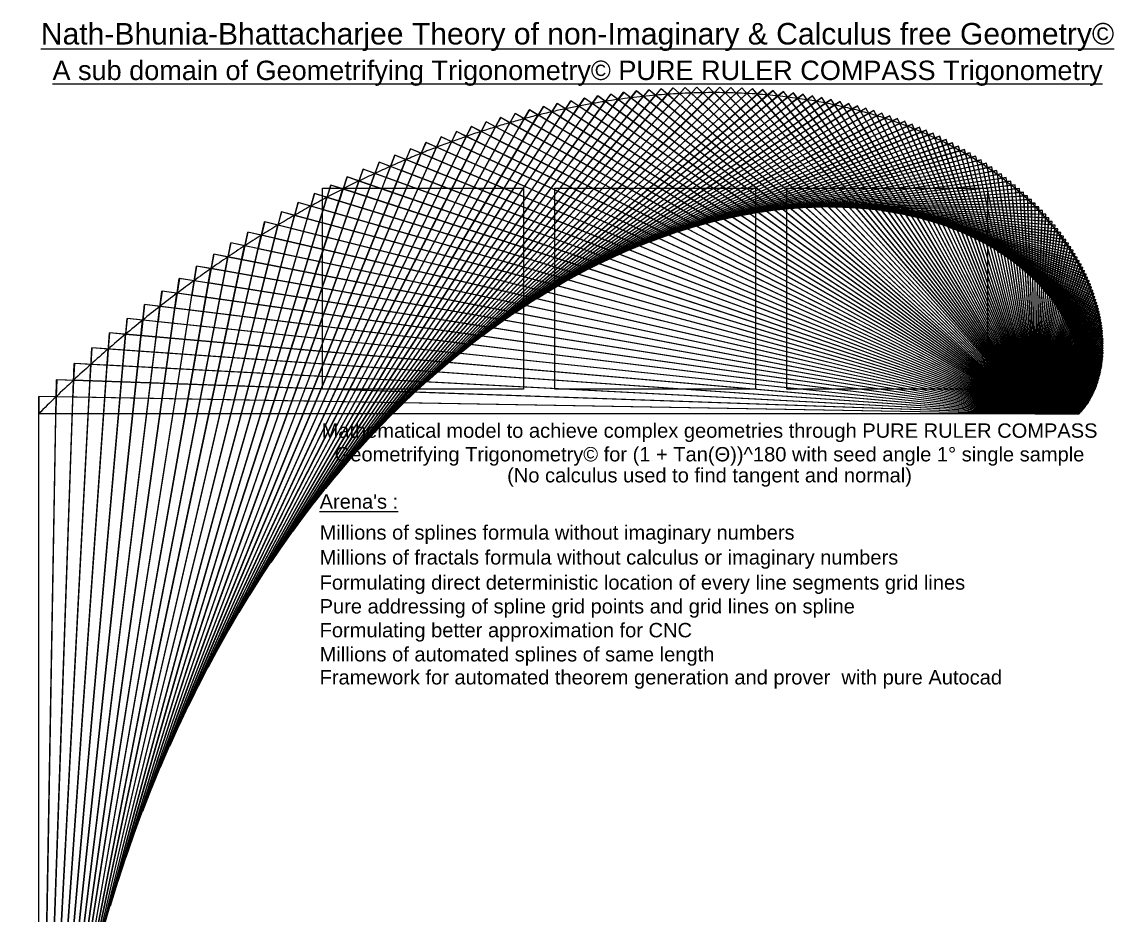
# Model space of a CAD drawing. Header units: inches. Extents: x 9976.5 to 10001.8, y 9977.6 to 10009.1.
# Drawn here: x 9976.46 to 10001.83, y 9988.36 to 10009.11 of the extents above; entities that cross this region are included whole.
import ezdxf
from ezdxf.enums import TextEntityAlignment as Align

# ---------------------------------------------------------------- set-up
doc = ezdxf.new("R2010")
doc.units = ezdxf.units.IN
doc.header["$MEASUREMENT"] = 0
for name, color, linetype in [('BASE', 7, 'Continuous'), ('HYPOTENUSE', 7, 'Continuous'), ('PERPENDICULAR', 7, 'Continuous')]:
    doc.layers.add(name, color=color, linetype=linetype)
doc.styles.get("Standard").update_dxf_attribs({"font": 'arial_1.ttf'})
picture_1 = doc.add_image_def('image1.jpg', size_in_pixel=(161, 161))
picture_2 = doc.add_image_def('image2.jpg', size_in_pixel=(159, 159))
picture_3 = doc.add_image_def('image3.png', size_in_pixel=(200, 200))

# ---------------------------------------------------------------- blocks, each defined once
blk = doc.blocks.new('GTN-5')
at = {"layer": 'BASE', "color": 5}
blk.add_line((0, 0), (0.9998, 0), dxfattribs=at)
at = {"layer": 'HYPOTENUSE', "color": 1}
blk.add_line((0, 0), (0.9998, 0.0175), dxfattribs=at)
at = {"layer": 'PERPENDICULAR', "color": 3}
blk.add_line((0.9998, 0), (0.9998, 0.0175), dxfattribs=at)

msp = doc.modelspace()

# ---------------------------------------------------------------- linework, layer by layer
msp.add_spline([(10001, 10000), (10001.017, 10000.018), (10001.035, 10000.036), (10001.052, 10000.055), (10001.07, 10000.075), (10001.087, 10000.095), (10001.104, 10000.116), (10001.121, 10000.138), (10001.139, 10000.16), (10001.156, 10000.183), (10001.172, 10000.207), (10001.189, 10000.231), (10001.206, 10000.256), (10001.222, 10000.282), (10001.239, 10000.309), (10001.255, 10000.336), (10001.271, 10000.364), (10001.287, 10000.393), (10001.302, 10000.423), (10001.317, 10000.454), (10001.332, 10000.485), (10001.347, 10000.517), (10001.361, 10000.55), (10001.375, 10000.584), (10001.389, 10000.618), (10001.402, 10000.654), (10001.415, 10000.69), (10001.427, 10000.727), (10001.439, 10000.765), (10001.451, 10000.804), (10001.462, 10000.844), (10001.472, 10000.885), (10001.482, 10000.926), (10001.492, 10000.969), (10001.501, 10001.012), (10001.509, 10001.057), (10001.516, 10001.102), (10001.523, 10001.148), (10001.53, 10001.195), (10001.535, 10001.243), (10001.54, 10001.292), (10001.544, 10001.342), (10001.547, 10001.393), (10001.549, 10001.444), (10001.55, 10001.497), (10001.551, 10001.551), (10001.55, 10001.606), (10001.549, 10001.661), (10001.547, 10001.718), (10001.543, 10001.775), (10001.538, 10001.833), (10001.533, 10001.893), (10001.526, 10001.953), (10001.518, 10002.014), (10001.509, 10002.076), (10001.498, 10002.139), (10001.486, 10002.203), (10001.473, 10002.268), (10001.458, 10002.334), (10001.442, 10002.4), (10001.425, 10002.468), (10001.406, 10002.536), (10001.385, 10002.606), (10001.363, 10002.676), (10001.34, 10002.747), (10001.314, 10002.818), (10001.287, 10002.891), (10001.258, 10002.964), (10001.228, 10003.038), (10001.195, 10003.113), (10001.161, 10003.189), (10001.124, 10003.265), (10001.086, 10003.342), (10001.045, 10003.42), (10001.003, 10003.498), (10000.958, 10003.577), (10000.912, 10003.656), (10000.863, 10003.736), (10000.811, 10003.817), (10000.758, 10003.898), (10000.702, 10003.979), (10000.643, 10004.061), (10000.582, 10004.143), (10000.519, 10004.226), (10000.453, 10004.309), (10000.384, 10004.392), (10000.313, 10004.476), (10000.239, 10004.56), (10000.162, 10004.643), (10000.083, 10004.727), (10000, 10004.811), (9999.915, 10004.895), (9999.826, 10004.979), (9999.735, 10005.063), (9999.64, 10005.147), (9999.542, 10005.23), (9999.442, 10005.313), (9999.337, 10005.396), (9999.23, 10005.479), (9999.119, 10005.56), (9999.005, 10005.642), (9998.888, 10005.723), (9998.767, 10005.803), (9998.642, 10005.882), (9998.514, 10005.961), (9998.382, 10006.038), (9998.247, 10006.115), (9998.107, 10006.191), (9997.964, 10006.265), (9997.818, 10006.338), (9997.667, 10006.41), (9997.512, 10006.481), (9997.354, 10006.55), (9997.191, 10006.617), (9997.025, 10006.683), (9996.854, 10006.746), (9996.679, 10006.808), (9996.501, 10006.868), (9996.317, 10006.926), (9996.13, 10006.981), (9995.939, 10007.034), (9995.743, 10007.085), (9995.543, 10007.133), (9995.338, 10007.179), (9995.129, 10007.221), (9994.916, 10007.261), (9994.698, 10007.297), (9994.476, 10007.33), (9994.25, 10007.36), (9994.019, 10007.386), (9993.783, 10007.409), (9993.543, 10007.428), (9993.298, 10007.443), (9993.049, 10007.454), (9992.795, 10007.461), (9992.537, 10007.463), (9992.274, 10007.461), (9992.007, 10007.454), (9991.735, 10007.442), (9991.459, 10007.425), (9991.178, 10007.403), (9990.892, 10007.375), (9990.602, 10007.342), (9990.308, 10007.304), (9990.009, 10007.259), (9989.706, 10007.208), (9989.398, 10007.151), (9989.086, 10007.088), (9988.769, 10007.018), (9988.449, 10006.941), (9988.124, 10006.857), (9987.795, 10006.765), (9987.462, 10006.667), (9987.124, 10006.56), (9986.783, 10006.446), (9986.438, 10006.324), (9986.089, 10006.194), (9985.736, 10006.055), (9985.38, 10005.907), (9985.019, 10005.75), (9984.656, 10005.585), (9984.289, 10005.41), (9983.919, 10005.225), (9983.545, 10005.031), (9983.168, 10004.826), (9982.789, 10004.612), (9982.407, 10004.387), (9982.022, 10004.151), (9981.634, 10003.904), (9981.244, 10003.646), (9980.852, 10003.376), (9980.458, 10003.095), (9980.062, 10002.802), (9979.664, 10002.497), (9979.265, 10002.179), (9978.864, 10001.849), (9978.462, 10001.506), (9978.06, 10001.15), (9977.656, 10000.78), (9977.252, 10000.397), (9976.848, 10000)], degree=3)

# ---------------------------------------------------------------- block references
for p, xscale, yscale, zscale, rotation in [((9982.75, 9997.268), 12.35150584014256, 12.35150584014256, 12.35150584014256, 54.0000000002468), ((9983.004, 9997.611), 12.13775926984038, 12.13775926984038, 12.13775926984038, 53.00000000029624), ((9983.26, 9997.945), 11.9277116490362, 11.9277116490362, 11.9277116490362, 52.00000000043057), ((9983.517, 9998.268), 11.72129896628178, 11.72129896628178, 11.72129896628178, 51.00000000034238), ((9983.775, 9998.58), 11.5184583178657, 11.5184583178657, 11.5184583178657, 50.00000000024854), ((9984.034, 9998.884), 11.31912788864626, 11.31912788864626, 11.31912788864626, 49.00000000031804), ((9984.293, 9999.177), 11.12324693321277, 11.12324693321277, 11.12324693321277, 48.00000000046277), ((9984.553, 9999.461), 10.93075575736856, 10.93075575736856, 10.93075575736856, 47.00000000037542), ((9984.814, 9999.735), 10.74159569995155, 10.74159569995155, 10.74159569995155, 46.0000000005033), ((9985.074, 10000), 10.55570911493513, 10.55570911493513, 10.55570911493513, 45.00000000040068), ((9985.335, 10000.256), 10.37303935388507, 10.37303935388507, 10.37303935388507, 44.00000000051597), ((9985.595, 10000.503), 10.19353074868584, 10.19353074868584, 10.19353074868584, 43.00000000009219), ((9985.855, 10000.741), 10.01712859456699, 10.01712859456699, 10.01712859456699, 42.00000000062369), ((9986.115, 10000.971), 9.843779133451354, 9.843779133451354, 9.843779133451354, 41.00000000071029), ((9986.374, 10001.192), 9.673429537554828, 9.673429537554828, 9.673429537554828, 40.00000000048794), ((9986.632, 10001.405), 9.506027893298121, 9.506027893298121, 9.506027893298121, 39.00000000062658), ((9986.89, 10001.61), 9.341523185475953, 9.341523185475953, 9.341523185475953, 38.00000000019631), ((9987.146, 10001.807), 9.179865281724242, 9.179865281724242, 9.179865281724242, 37.00000000044496), ((9987.401, 10001.995), 9.021004917232448, 9.021004917232448, 9.021004917232448, 35.99999999961809), ((9987.655, 10002.177), 8.864893679728228, 8.864893679728228, 8.864893679728228, 34.99999999980754), ((10000, 10000), 12.56710217654326, 12.56710217654326, 12.56710217654326, 144.0000000000844), ((10000, 10000), 12.34962464597881, 12.34962464597881, 12.34962464597881, 143.0000000000838), ((10000, 10000), 12.13591063031463, 12.13591063031463, 12.13591063031463, 142.0000000000864), ((10000, 10000), 11.92589500078005, 11.92589500078005, 11.92589500078005, 141.0000000000909), ((10000, 10000), 11.72129896628178, 11.72129896628178, 11.72129896628178, 141.0000000000909), ((10000, 10000), 11.71951375567711, 11.71951375567711, 11.71951375567711, 140.0000000000946), ((10000, 10000), 11.5184583178657, 11.5184583178657, 11.5184583178657, 140.0000000000946), ((10000, 10000), 11.51670400087375, 11.51670400087375, 11.51670400087375, 139.0000000001017), ((10000, 10000), 11.31912788864625, 11.31912788864625, 11.31912788864625, 139.0000000001017), ((10000, 10000), 11.3174039306441, 11.3174039306441, 11.3174039306441, 138.0000000001), ((10000, 10000), 11.12324693321277, 11.12324693321277, 11.12324693321277, 138.0000000001), ((10000, 10000), 11.12155280882888, 11.12155280882888, 11.12155280882888, 137.000000000103), ((10000, 10000), 10.93075575736856, 10.93075575736856, 10.93075575736856, 137.000000000103), ((10000, 10000), 10.92909095032403, 10.92909095032403, 10.92909095032403, 136.000000000102), ((10000, 10000), 10.74159569995155, 10.74159569995155, 10.74159569995155, 136.000000000102), ((10000, 10000), 10.73995970289931, 10.73995970289931, 10.73995970289931, 135.0000000001054), ((10000, 10000), 10.55570911493513, 10.55570911493513, 10.55570911493513, 135.0000000001054), ((10000, 10000), 10.55410142931004, 10.55410142931004, 10.55410142931004, 134.0000000001077), ((10000, 10000), 10.37303935388507, 10.37303935388507, 10.37303935388507, 134.0000000001077), ((10000, 10000), 10.37145948974912, 10.37145948974912, 10.37145948974912, 133.0000000001162), ((10000, 10000), 10.19353074868584, 10.19353074868584, 10.19353074868584, 133.0000000001162), ((10000, 10000), 10.19197822458006, 10.19197822458006, 10.19197822458006, 132.0000000001112), ((10000, 10000), 10.01712859456699, 10.01712859456699, 10.01712859456699, 132.0000000001112), ((10000, 10000), 10.01560293736314, 10.01560293736314, 10.01560293736314, 131.0000000001105), ((10000, 10000), 9.843779133451351, 9.843779133451351, 9.843779133451351, 131.0000000001105), ((10000, 10000), 9.84227987821131, 9.84227987821131, 9.84227987821131, 130.0000000001048), ((10000, 10000), 9.673429537554826, 9.673429537554826, 9.673429537554826, 130.0000000001048), ((10000, 10000), 9.671956227383209, 9.671956227383209, 9.671956227383209, 129.0000000001085), ((10000, 10000), 9.50602789329812, 9.50602789329812, 9.50602789329812, 129.0000000001085), ((10000, 10000), 9.504580079207908, 9.504580079207908, 9.504580079207908, 128.000000000105), ((10000, 10000), 9.340100426249736, 9.340100426249736, 9.340100426249736, 127.000000000104), ((10000, 10000), 9.17846714377843, 9.17846714377843, 9.17846714377843, 126.0000000001139), ((10000, 10000), 9.019630974489314, 9.019630974489314, 9.019630974489314, 125.0000000001191), ((9981.752, 9995.787), 13.24480171817645, 13.24480171817645, 13.24480171817645, 58.00000000004939), ((9981.998, 9996.174), 13.01559639064225, 13.01559639064225, 13.01559639064225, 57.00000000014681), ((9982.247, 9996.549), 12.79035753110628, 12.79035753110628, 12.79035753110628, 56.0000000000319), ((9982.497, 9996.914), 12.56901649863497, 12.56901649863497, 12.56901649863497, 55.00000000058434), ((9987.908, 10002.35), 8.71148399473369, 8.71148399473369, 8.71148399473369, 33.9999999999114), ((9988.16, 10002.517), 8.56072911106081, 8.56072911106081, 8.56072911106081, 32.99999999961244), ((9988.41, 10002.676), 8.412583086562998, 8.412583086562998, 8.412583086562998, 31.99999999986391), ((10000, 10000), 13.47599059212777, 13.47599059212777, 13.47599059212777, 148.0000000000898), ((9988.658, 10002.828), 8.26700077414005, 8.26700077414005, 8.26700077414005, 31.00000000024724), ((10000, 10000), 13.24278447072088, 13.24278447072088, 13.24278447072088, 147.0000000000852), ((9988.904, 10002.973), 8.123937807970558, 8.123937807970558, 8.123937807970558, 30.00000000042563), ((10000, 10000), 13.01361405226881, 13.01361405226881, 13.01361405226881, 146.0000000000834), ((10000, 10000), 12.79035753110628, 12.79035753110628, 12.79035753110628, 146.0000000000834), ((10000, 10000), 12.78840949770354, 12.78840949770354, 12.78840949770354, 145.0000000000843), ((10000, 10000), 12.56901649863497, 12.56901649863497, 12.56901649863497, 145.0000000000843), ((10000, 10000), 12.35150584014256, 12.35150584014256, 12.35150584014256, 144.0000000000844), ((10000, 10000), 12.13775926984038, 12.13775926984038, 12.13775926984038, 143.0000000000838), ((10000, 10000), 11.9277116490362, 11.9277116490362, 11.9277116490362, 142.0000000000864), ((10000, 10000), 9.341523185475952, 9.341523185475952, 9.341523185475952, 128.000000000105), ((10000, 10000), 9.17986528172424, 9.17986528172424, 9.17986528172424, 127.000000000104), ((10000, 10000), 9.021004917232448, 9.021004917232448, 9.021004917232448, 126.0000000001139), ((10000, 10000), 8.864893679728228, 8.864893679728228, 8.864893679728228, 125.0000000001191), ((10000, 10000), 8.863543513481837, 8.863543513481837, 8.863543513481837, 124.0000000001269), ((10000, 10000), 8.71148399473369, 8.71148399473369, 8.71148399473369, 124.0000000001269), ((10000, 10000), 8.710157193526559, 8.710157193526559, 8.710157193526559, 123.0000000001306), ((10000, 10000), 8.560729111060809, 8.560729111060809, 8.560729111060809, 123.0000000001306), ((10000, 10000), 8.559425270552518, 8.559425270552518, 8.559425270552518, 122.0000000001355), ((10000, 10000), 8.412583086562995, 8.412583086562995, 8.412583086562995, 122.0000000001355), ((10000, 10000), 8.411301809411826, 8.411301809411826, 8.411301809411826, 121.000000000137), ((10000, 10000), 8.26574166988109, 8.26574166988109, 8.26574166988109, 120.000000000136), ((9981.029, 9994.56), 13.95692117779077, 13.95692117779077, 13.95692117779077, 61.00000000010254), ((9981.267, 9994.981), 13.71539240612602, 13.71539240612602, 13.71539240612602, 59.99999999992741), ((9981.508, 9995.389), 13.47804336341519, 13.47804336341519, 13.47804336341519, 59.0000000002091), ((10000, 10000), 14.20054014314691, 14.20054014314691, 14.20054014314691, 151.0000000001016), ((10000, 10000), 13.95479547109286, 13.95479547109286, 13.95479547109286, 150.0000000001002), ((10000, 10000), 13.71330348542934, 13.71330348542934, 13.71330348542934, 149.000000000097), ((10000, 10000), 13.47804336341518, 13.47804336341518, 13.47804336341518, 149.000000000097), ((10000, 10000), 13.24480171817645, 13.24480171817645, 13.24480171817645, 148.0000000000898), ((10000, 10000), 13.01559639064225, 13.01559639064225, 13.01559639064225, 147.0000000000852), ((9989.149, 10003.112), 7.983350590002337, 7.983350590002337, 7.983350590002337, 29.00000000071993), ((9989.392, 10003.243), 7.845196276655606, 7.845196276655606, 7.845196276655606, 28.00000000013359), ((9989.632, 10003.369), 7.709432765779579, 7.709432765779579, 7.709432765779579, 27.00000000035799), ((9989.871, 10003.488), 7.576018683806387, 7.576018683806387, 7.576018683806387, 26.00000000051096), ((9990.108, 10003.6), 7.444913373153804, 7.444913373153804, 7.444913373153804, 24.99999999993624), ((10000, 10000), 8.267000774140044, 8.267000774140044, 8.267000774140044, 121.000000000137), ((10000, 10000), 8.123937807970558, 8.123937807970558, 8.123937807970558, 120.000000000136), ((10000, 10000), 8.122700492895037, 8.122700492895037, 8.122700492895037, 119.0000000001354), ((10000, 10000), 7.983350590002337, 7.983350590002337, 7.983350590002337, 119.0000000001354), ((10000, 10000), 7.982134687038692, 7.982134687038692, 7.982134687038692, 118.0000000001453), ((10000, 10000), 7.845196276655604, 7.845196276655604, 7.845196276655604, 118.0000000001453), ((10000, 10000), 7.844001415262977, 7.844001415262977, 7.844001415262977, 117.0000000001589), ((10000, 10000), 7.709432765779579, 7.709432765779579, 7.709432765779579, 117.0000000001589), ((10000, 10000), 7.70825858182912, 7.70825858182912, 7.70825858182912, 116.0000000001558), ((10000, 10000), 7.574864819465382, 7.574864819465382, 7.574864819465382, 115.0000000001649), ((9980.564, 9993.685), 14.45281362514253, 14.45281362514253, 14.45281362514253, 63.00000000010706), ((9980.795, 9994.128), 14.20270328364977, 14.20270328364977, 14.20270328364977, 61.99999999994027), ((10000, 10000), 14.70508842536604, 14.70508842536604, 14.70508842536604, 153.0000000001094), ((10000, 10000), 14.45061239162377, 14.45061239162377, 14.45061239162377, 152.000000000104), ((10000, 10000), 14.20270328364976, 14.20270328364976, 14.20270328364976, 152.000000000104), ((10000, 10000), 13.95692117779077, 13.95692117779077, 13.95692117779077, 151.0000000001016), ((10000, 10000), 13.71539240612602, 13.71539240612602, 13.71539240612602, 150.0000000001002), ((9990.342, 10003.707), 7.316076879831771, 7.316076879831771, 7.316076879831771, 24.00000000081249), ((9990.574, 10003.808), 7.189469941263223, 7.189469941263223, 7.189469941263223, 22.99999999992054), ((9990.804, 10003.903), 7.065053974324894, 7.065053974324894, 7.065053974324894, 22.00000000013406), ((10000, 10000), 7.576018683806388, 7.576018683806388, 7.576018683806388, 116.0000000001558), ((10000, 10000), 7.444913373153804, 7.444913373153804, 7.444913373153804, 115.0000000001649), ((10000, 10000), 7.443779476787619, 7.443779476787619, 7.443779476787619, 114.0000000001658), ((10000, 10000), 7.316076879831769, 7.316076879831769, 7.316076879831769, 114.0000000001658), ((10000, 10000), 7.314962605886719, 7.314962605886719, 7.314962605886719, 113.0000000001673), ((10000, 10000), 7.189469941263223, 7.189469941263223, 7.189469941263223, 113.0000000001673), ((10000, 10000), 7.188374950167232, 7.188374950167232, 7.188374950167232, 112.0000000001751), ((9980.114, 9992.762), 14.96632523908741, 14.96632523908741, 14.96632523908741, 64.99999999999947), ((9980.337, 9993.229), 14.70732842272182, 14.70732842272182, 14.70732842272182, 63.999999999994), ((10000, 10000), 15.22756341787302, 15.22756341787302, 15.22756341787302, 155.0000000001092), ((10000, 10000), 14.96404579526149, 14.96404579526149, 14.96404579526149, 154.000000000114), ((10000, 10000), 14.70732842272182, 14.70732842272182, 14.70732842272182, 154.000000000114), ((10000, 10000), 14.45281362514253, 14.45281362514253, 14.45281362514253, 153.0000000001094), ((9991.032, 10003.993), 6.942791063587403, 6.942791063587403, 6.942791063587403, 20.9999999996192), ((9991.257, 10004.077), 6.822643949753498, 6.822643949753498, 6.822643949753498, 19.99999999984992), ((9991.479, 10004.156), 6.704576018318939, 6.704576018318939, 6.704576018318939, 19.00000000017094), ((9991.699, 10004.229), 6.588551288394555, 6.588551288394555, 6.588551288394555, 17.99999999947508), ((10000, 10000), 7.065053974324894, 7.065053974324894, 7.065053974324894, 112.0000000001751), ((10000, 10000), 7.063977932384065, 7.063977932384065, 7.063977932384065, 111.0000000001858), ((10000, 10000), 6.9427910635874, 6.9427910635874, 6.9427910635874, 111.0000000001858), ((10000, 10000), 6.941733642880058, 6.941733642880058, 6.941733642880058, 110.0000000001895), ((10000, 10000), 6.822643949753497, 6.822643949753497, 6.822643949753497, 110.0000000001895), ((10000, 10000), 6.821604828033003, 6.821604828033003, 6.821604828033003, 109.0000000001918), ((10000, 10000), 6.703554878914999, 6.703554878914999, 6.703554878914999, 108.0000000001882), ((9979.681, 9991.791), 15.49808203244277, 15.49808203244277, 15.49808203244277, 67.00000000005353), ((9979.895, 9992.283), 15.22988300282268, 15.22988300282268, 15.22988300282268, 66.00000000037213), ((10000, 10000), 15.76860206058275, 15.76860206058275, 15.76860206058275, 157.0000000001042), ((10000, 10000), 15.4957215994838, 15.4957215994838, 15.4957215994838, 156.0000000001102), ((10000, 10000), 15.22988300282268, 15.22988300282268, 15.22988300282268, 156.0000000001102), ((10000, 10000), 14.96632523908741, 14.96632523908741, 14.96632523908741, 155.0000000001092), ((9991.917, 10004.298), 6.474534401756026, 6.474534401756026, 6.474534401756026, 17.00000000062285), ((9992.131, 10004.362), 6.362490612067843, 6.362490612067843, 6.362490612067843, 16.00000000091431), ((9992.344, 10004.42), 6.252385774283897, 6.252385774283897, 6.252385774283897, 15.00000000082261), ((10000, 10000), 6.704576018318937, 6.704576018318937, 6.704576018318937, 109.0000000001918), ((10000, 10000), 6.588551288394554, 6.588551288394554, 6.588551288394554, 108.0000000001882), ((10000, 10000), 6.587547820121312, 6.587547820121312, 6.587547820121312, 107.0000000001738), ((10000, 10000), 6.474534401756027, 6.474534401756027, 6.474534401756027, 107.0000000001738), ((10000, 10000), 6.47354829880641, 6.47354829880641, 6.47354829880641, 106.0000000001593), ((10000, 10000), 6.362490612067843, 6.362490612067843, 6.362490612067843, 106.0000000001593), ((10000, 10000), 6.361521573931426, 6.361521573931426, 6.361521573931426, 105.0000000001707), ((9979.269, 9990.77), 16.04873226041268, 16.04873226041268, 16.04873226041268, 69.00000000032023), ((9979.473, 9991.287), 15.77100406089072, 15.77100406089072, 15.77100406089072, 67.99999999971048), ((10000, 10000), 16.32886392403409, 16.32886392403409, 16.32886392403409, 159.0000000000949), ((10000, 10000), 16.04628796075505, 16.04628796075505, 16.04628796075505, 158.0000000000994), ((10000, 10000), 15.77100406089071, 15.77100406089071, 15.77100406089071, 158.0000000000994), ((10000, 10000), 15.49808203244277, 15.49808203244277, 15.49808203244277, 157.0000000001042), ((9992.553, 10004.475), 6.144186334251984, 6.144186334251984, 6.144186334251984, 14.00000000090338), ((9992.76, 10004.524), 6.037859318481344, 6.037859318481344, 6.037859318481344, 12.99999999971514), ((9992.964, 10004.569), 5.933372324100865, 5.933372324100865, 5.933372324100865, 12.00000000108359), ((10000, 10000), 6.252385774283896, 6.252385774283896, 6.252385774283896, 105.0000000001707), ((10000, 10000), 6.251433505646838, 6.251433505646838, 6.251433505646838, 104.0000000001762), ((10000, 10000), 6.144186334251984, 6.144186334251984, 6.144186334251984, 104.0000000001762), ((10000, 10000), 6.143250544912839, 6.143250544912839, 6.143250544912839, 103.0000000001916), ((10000, 10000), 6.037859318481344, 6.037859318481344, 6.037859318481344, 103.0000000001916), ((10000, 10000), 6.036939723262843, 6.036939723262843, 6.036939723262843, 102.0000000002012), ((9979.071, 9990.241), 16.33135126793438, 16.33135126793438, 16.33135126793438, 70.00000000036643), ((10000, 10000), 16.6164160646795, 16.6164160646795, 16.6164160646795, 160.0000000000919), ((10000, 10000), 16.04873226041268, 16.04873226041268, 16.04873226041268, 159.0000000000949), ((9993.165, 10004.61), 5.830693508982209, 5.830693508982209, 5.830693508982209, 11.00000000015659), ((9993.363, 10004.647), 5.729791582026839, 5.729791582026839, 5.729791582026839, 9.999999999878861), ((9993.559, 10004.68), 5.630635793649219, 5.630635793649219, 5.630635793649219, 9.000000000694481), ((10000, 10000), 5.933372324100862, 5.933372324100862, 5.933372324100862, 102.0000000002012), ((10000, 10000), 5.932468642756452, 5.932468642756452, 5.932468642756452, 101.0000000002148), ((10000, 10000), 5.830693508982208, 5.830693508982208, 5.830693508982208, 101.0000000002148), ((10000, 10000), 5.829805466118279, 5.829805466118279, 5.829805466118279, 100.0000000002047), ((10000, 10000), 5.729791582026838, 5.729791582026838, 5.729791582026838, 100.0000000002047), ((10000, 10000), 5.728918907016845, 5.728918907016845, 5.728918907016845, 99.00000000019352), ((9978.879, 9989.699), 16.61894721083535, 16.61894721083535, 16.61894721083535, 71.00000000041129), ((10000, 10000), 16.90903201343817, 16.90903201343817, 16.90903201343817, 161.0000000000889), ((10000, 10000), 16.61894721083535, 16.61894721083535, 16.61894721083535, 161.0000000000889), ((10000, 10000), 16.33135126793437, 16.33135126793437, 16.33135126793437, 160.0000000000919), ((9993.752, 10004.709), 5.53319592638893, 5.53319592638893, 5.53319592638893, 7.999999999967837), ((9993.941, 10004.734), 5.437442285705609, 5.437442285705609, 5.437442285705609, 6.999999999064429), ((9994.128, 10004.755), 5.34334569094118, 5.34334569094118, 5.34334569094118, 6.000000001144845), ((10000, 10000), 5.630635793649218, 5.630635793649218, 5.630635793649218, 99.00000000019352), ((10000, 10000), 5.629778220544743, 5.629778220544743, 5.629778220544743, 98.00000000019764), ((10000, 10000), 5.533195926388929, 5.533195926388929, 5.533195926388929, 98.00000000019764), ((10000, 10000), 5.532353193847207, 5.532353193847207, 5.532353193847207, 97.00000000018755), ((10000, 10000), 5.437442285705608, 5.437442285705608, 5.437442285705608, 97.00000000018755), ((10000, 10000), 5.436614136910118, 5.436614136910118, 5.436614136910118, 96.0000000001716), ((9978.514, 9988.576), 17.20942202255865, 17.20942202255865, 17.20942202255865, 73.00000000015629), ((9978.693, 9989.144), 16.91160773320863, 16.91160773320863, 16.91160773320863, 72.00000000035604), ((10000, 10000), 17.50981360133946, 17.50981360133946, 17.50981360133946, 163.0000000000814), ((10000, 10000), 17.2068009442302, 17.2068009442302, 17.2068009442302, 162.0000000000862), ((10000, 10000), 16.91160773320862, 16.91160773320862, 16.91160773320862, 162.0000000000862), ((9994.312, 10004.773), 5.250877466405266, 5.250877466405266, 5.250877466405266, 5.000000000960243), ((9994.493, 10004.787), 5.160009432658411, 5.160009432658411, 5.160009432658411, 4.000000001006549), ((9994.672, 10004.798), 5.070713897906668, 5.070713897906668, 5.070713897906668, 2.999999999567844), ((10000, 10000), 5.343345690941179, 5.343345690941179, 5.343345690941179, 96.0000000001716), ((10000, 10000), 5.342531873511727, 5.342531873511727, 5.342531873511727, 95.00000000017205), ((10000, 10000), 5.250877466405265, 5.250877466405265, 5.250877466405265, 95.00000000017205), ((10000, 10000), 5.250077732334725, 5.250077732334725, 5.250077732334725, 94.00000000017435), ((10000, 10000), 5.160009432658408, 5.160009432658408, 5.160009432658408, 94.00000000017435), ((10000, 10000), 5.15922353822874, 5.15922353822874, 5.15922353822874, 93.00000000018173), ((9978.342, 9987.995), 17.51248083699288, 17.51248083699288, 17.51248083699288, 74.00000000001641), ((10000, 10000), 17.81816232705564, 17.81816232705564, 17.81816232705564, 164.0000000000795), ((10000, 10000), 17.20942202255864, 17.20942202255864, 17.20942202255864, 163.0000000000814), ((9994.847, 10004.805), 4.982963649576015, 4.982963649576015, 4.982963649576015, 1.999999999245168), ((9995.019, 10004.81), 4.896731946024896, 4.896731946024896, 4.896731946024896, 1.000000000420865), ((9995.189, 10004.811), 4.811992508471218, 4.811992508471218, 4.811992508471218, 1.23041666185225e-09), ((9995.355, 10004.81), 4.728719512587277, 4.728719512587277, 4.728719512587277, 359.000000001388), ((9995.519, 10004.805), 4.646887581258576, 4.646887581258576, 4.646887581258576, 358.0000000003116), ((9995.679, 10004.798), 4.56647177642395, 4.56647177642395, 4.56647177642395, 357.0000000012826), ((9995.837, 10004.789), 4.4874475915818, 4.4874475915818, 4.4874475915818, 355.9999999988829), ((9995.992, 10004.777), 4.409790944323598, 4.409790944323598, 4.409790944323598, 354.99999999921), ((9996.144, 10004.762), 4.333478168996956, 4.333478168996956, 4.333478168996956, 354.0000000001353), ((10000, 10000), 5.070713897906668, 5.070713897906668, 5.070713897906668, 93.00000000018173), ((10000, 10000), 5.069941603617607, 5.069941603617607, 5.069941603617607, 92.00000000016615), ((10000, 10000), 4.982963649576015, 4.982963649576015, 4.982963649576015, 92.00000000016615), ((10000, 10000), 4.982204720077698, 4.982204720077698, 4.982204720077698, 91.00000000014586), ((10000, 10000), 4.896731946024895, 4.896731946024895, 4.896731946024895, 91.00000000014586), ((10000, 10000), 4.895986150033244, 4.895986150033244, 4.895986150033244, 90.00000000016274), ((9978.177, 9987.401), 17.820876532868, 17.820876532868, 17.820876532868, 74.99999999991103), ((10000, 10000), 18.13194108982799, 18.13194108982799, 18.13194108982799, 165.0000000000775), ((10000, 10000), 17.820876532868, 17.820876532868, 17.820876532868, 165.0000000000775), ((10000, 10000), 17.51248083699288, 17.51248083699288, 17.51248083699288, 164.0000000000795), ((9996.293, 10004.745), 4.258486009490761, 4.258486009490761, 4.258486009490761, 353.0000000012581), ((9996.439, 10004.726), 4.184791612145291, 4.184791612145291, 4.184791612145291, 352.000000001382), ((9996.582, 10004.704), 4.11237251878918, 4.11237251878918, 4.11237251878918, 351.0000000006705), ((9996.722, 10004.681), 4.041206659898987, 4.041206659898987, 4.041206659898987, 349.9999999994277), ((9996.86, 10004.655), 3.971272347867096, 3.971272347867096, 3.971272347867096, 349.0000000003242), ((9996.995, 10004.628), 3.902548270409599, 3.902548270409599, 3.902548270409599, 348.0000000010018), ((9997.126, 10004.599), 3.835013484038942, 3.835013484038942, 3.835013484038942, 346.999999998714), ((9997.255, 10004.568), 3.768647407717223, 3.768647407717223, 3.768647407717223, 346.0000000012495), ((9997.382, 10004.535), 3.703429816558932, 3.703429816558932, 3.703429816558932, 345.0000000000348), ((10000, 10000), 4.811259618705909, 4.811259618705909, 4.811259618705909, 89.00000000017559), ((10000, 10000), 4.811992508471218, 4.811992508471218, 4.811992508471218, 90.00000000016274), ((10000, 10000), 4.728719512587276, 4.728719512587276, 4.728719512587276, 89.00000000017559), ((10000, 10000), 4.727999305702225, 4.727999305702225, 4.727999305702225, 88.00000000018626), ((10000, 10000), 4.646887581258574, 4.646887581258574, 4.646887581258574, 88.00000000018626), ((10000, 10000), 4.646179837772748, 4.646179837772748, 4.646179837772748, 87.00000000019767), ((9978.02, 9986.793), 18.13470309294781, 18.13470309294781, 18.13470309294781, 76.00000000016858), ((10000, 10000), 18.45124551289005, 18.45124551289005, 18.45124551289005, 166.0000000000789), ((10000, 10000), 18.13470309294779, 18.13470309294779, 18.13470309294779, 166.0000000000789), ((9997.505, 10004.501), 3.639340835674832, 3.639340835674832, 3.639340835674832, 343.9999999993918), ((9997.626, 10004.465), 3.576360934123778, 3.576360934123778, 3.576360934123778, 342.9999999996485), ((9997.744, 10004.428), 3.51447091895557, 3.51447091895557, 3.51447091895557, 341.9999999997037), ((9997.859, 10004.389), 3.453651929340984, 3.453651929340984, 3.453651929340984, 341.0000000006036), ((9997.972, 10004.349), 3.393885430869987, 3.393885430869987, 3.393885430869987, 340.0000000004416), ((9998.082, 10004.308), 3.335153209855584, 3.335153209855584, 3.335153209855584, 338.9999999993747), ((10000, 10000), 4.56647177642395, 4.56647177642395, 4.56647177642395, 87.00000000019767), ((10000, 10000), 4.565776280654037, 4.565776280654037, 4.565776280654037, 86.00000000021707), ((10000, 10000), 4.4874475915818, 4.4874475915818, 4.4874475915818, 86.00000000021707), ((10000, 10000), 4.486764131578076, 4.486764131578076, 4.486764131578076, 85.0000000002004), ((10000, 10000), 4.409790944323597, 4.409790944323597, 4.409790944323597, 85.0000000002004), ((10000, 10000), 4.409119311801777, 4.409119311801777, 4.409119311801777, 84.00000000019723), ((9977.871, 9986.172), 18.45405615502568, 18.45405615502568, 18.45405615502568, 76.99999999986363), ((10000, 10000), 18.7761729034013, 18.7761729034013, 18.7761729034013, 167.0000000000795), ((10000, 10000), 18.45405615502568, 18.45405615502568, 18.45405615502568, 167.0000000000795), ((9998.189, 10004.266), 3.277437367815474, 3.277437367815474, 3.277437367815474, 338.0000000020395), ((9998.294, 10004.222), 3.22072031600099, 3.22072031600099, 3.22072031600099, 336.9999999997302), ((9998.396, 10004.178), 3.16498477003895, 3.16498477003895, 3.16498477003895, 335.9999999988827), ((9998.496, 10004.133), 3.110213744676812, 3.110213744676812, 3.110213744676812, 334.9999999994465), ((9998.593, 10004.086), 3.056390548589451, 3.056390548589451, 3.056390548589451, 333.9999999994542), ((9998.688, 10004.039), 3.003498779298526, 3.003498779298526, 3.003498779298526, 333.0000000004167), ((10000, 10000), 4.333478168996955, 4.333478168996955, 4.333478168996955, 84.00000000019723), ((10000, 10000), 4.332818159283428, 4.332818159283428, 4.332818159283428, 83.00000000019513), ((10000, 10000), 4.258486009490761, 4.258486009490761, 4.258486009490761, 83.00000000019513), ((10000, 10000), 4.257837421445168, 4.257837421445168, 4.257837421445168, 82.00000000020654), ((10000, 10000), 4.184791612145291, 4.184791612145291, 4.184791612145291, 82.00000000020654), ((10000, 10000), 4.184154248114486, 4.184154248114486, 4.184154248114486, 81.0000000002172), ((9977.73, 9985.538), 18.77903304109246, 18.77903304109246, 18.77903304109246, 78.00000000003833), ((10000, 10000), 19.10682228211367, 19.10682228211367, 19.10682228211367, 168.0000000000813), ((10000, 10000), 18.77903304109246, 18.77903304109246, 18.77903304109246, 168.0000000000813), ((9998.78, 10003.991), 2.95152231818115, 2.95152231818115, 2.95152231818115, 331.9999999993648), ((9998.87, 10003.942), 2.900445325557095, 2.900445325557095, 2.900445325557095, 330.9999999997636), ((9998.957, 10003.893), 2.850252235845964, 2.850252235845964, 2.850252235845964, 329.9999999988869), ((9999.042, 10003.843), 2.800927752839694, 2.800927752839694, 2.800927752839694, 328.9999999998977), ((9999.124, 10003.792), 2.752456845033885, 2.752456845033885, 2.752456845033885, 327.999999999575), ((10000, 10000), 4.112372518789179, 4.112372518789179, 4.112372518789179, 81.0000000002172), ((10000, 10000), 4.111746184534262, 4.111746184534262, 4.111746184534262, 80.00000000023662), ((10000, 10000), 4.041206659898986, 4.041206659898986, 4.041206659898986, 80.00000000023662), ((10000, 10000), 4.040591164549559, 4.040591164549559, 4.040591164549559, 79.00000000022396), ((10000, 10000), 3.971272347867093, 3.971272347867093, 3.971272347867093, 79.00000000022396), ((10000, 10000), 3.970667503854274, 3.970667503854274, 3.970667503854274, 78.00000000021969), ((10000, 10000), 3.902548270409598, 3.902548270409598, 3.902548270409598, 78.00000000021969), ((9977.598, 9984.89), 19.10973278697836, 19.10973278697836, 19.10973278697836, 78.99999999989633), ((10000, 10000), 19.44329441353565, 19.44329441353565, 19.44329441353565, 169.0000000000826), ((10000, 10000), 19.10973278697835, 19.10973278697835, 19.10973278697835, 169.0000000000826), ((9999.205, 10003.741), 2.704824741048266, 2.704824741048266, 2.704824741048266, 326.9999999996556), ((9999.283, 10003.689), 2.658016925130117, 2.658016925130117, 2.658016925130117, 325.9999999999259), ((9999.359, 10003.637), 2.612019132721207, 2.612019132721207, 2.612019132721207, 324.9999999996892), ((9999.432, 10003.585), 2.566817346121595, 2.566817346121595, 2.566817346121595, 323.9999999994864), ((9999.504, 10003.532), 2.522397790204377, 2.522397790204377, 2.522397790204377, 322.9999999991533), ((10000, 10000), 3.901953893404188, 3.901953893404188, 3.901953893404188, 77.00000000022526), ((10000, 10000), 3.835013484038941, 3.835013484038941, 3.835013484038941, 77.00000000022526), ((10000, 10000), 3.834429392910637, 3.834429392910637, 3.834429392910637, 76.00000000021916), ((10000, 10000), 3.768647407717221, 3.768647407717221, 3.768647407717221, 76.00000000021916), ((10000, 10000), 3.768073424463344, 3.768073424463344, 3.768073424463344, 75.00000000023347), ((10000, 10000), 3.703429816558932, 3.703429816558932, 3.703429816558932, 75.00000000023347), ((10000, 10000), 3.70286576625816, 3.70286576625816, 3.70286576625816, 74.00000000023357), ((9977.476, 9984.228), 19.44625617254124, 19.44625617254124, 19.44625617254124, 80.00000000007256), ((10000, 10000), 19.78569183664415, 19.78569183664415, 19.78569183664415, 170.0000000000854), ((10000, 10000), 19.44625617254124, 19.44625617254124, 19.44625617254124, 170.0000000000854), ((9999.573, 10003.479), 2.478746928230362, 2.478746928230362, 2.478746928230362, 322.0000000002807), ((9999.64, 10003.425), 2.43585145771728, 2.43585145771728, 2.43585145771728, 321.0000000018771), ((9999.705, 10003.372), 2.393698306388352, 2.393698306388352, 2.393698306388352, 320.0000000013192), ((9999.768, 10003.318), 2.352274628180445, 2.352274628180445, 2.352274628180445, 319.0000000008616), ((10000, 10000), 3.63934083567483, 3.63934083567483, 3.63934083567483, 74.00000000023357), ((10000, 10000), 3.638786546437296, 3.638786546437296, 3.638786546437296, 73.00000000021143), ((10000, 10000), 3.576360934123778, 3.576360934123778, 3.576360934123778, 73.00000000021143), ((10000, 10000), 3.575816237029553, 3.575816237029553, 3.575816237029553, 72.00000000022867), ((10000, 10000), 3.51447091895557, 3.51447091895557, 3.51447091895557, 72.00000000022867), ((10000, 10000), 3.513935648010975, 3.513935648010975, 3.513935648010975, 71.00000000019962), ((9977.363, 9983.553), 19.78870575237939, 19.78870575237939, 19.78870575237939, 81.00000000004115), ((10000, 10000), 20.13411889613178, 20.13411889613178, 20.13411889613178, 171.0000000000879), ((10000, 10000), 19.78870575237939, 19.78870575237939, 19.78870575237939, 171.0000000000879), ((9999.829, 10003.264), 2.311567799339123, 2.311567799339123, 2.311567799339123, 318.0000000012758), ((9999.888, 10003.21), 2.271565414570322, 2.271565414570322, 2.271565414570322, 317.0000000012539), ((10000, 10000), 3.453651929340984, 3.453651929340984, 3.453651929340984, 71.00000000019962), ((10000, 10000), 3.453125921423962, 3.453125921423962, 3.453125921423962, 70.00000000017164), ((10000, 10000), 3.393885430869987, 3.393885430869987, 3.393885430869987, 70.00000000017164), ((10000, 10000), 3.39336852567961, 3.39336852567961, 3.39336852567961, 69.00000000015353), ((9999.945, 10003.156), 2.232255283251979, 2.232255283251979, 2.232255283251979, 316.0000000011906), ((10000, 10000), 3.335153209855583, 3.335153209855583, 3.335153209855583, 69.00000000015353), ((10000, 10000), 3.33464524986908, 3.33464524986908, 3.33464524986908, 68.00000000016419), ((10000, 10000), 3.277437367815474, 3.277437367815474, 3.277437367815474, 68.00000000016419), ((10000, 10003.102), 2.193625425726582, 2.193625425726582, 2.193625425726582, 315.0000000019259), ((10000.053, 10003.048), 2.15566406965207, 2.15566406965207, 2.15566406965207, 314.0000000020198), ((9977.26, 9982.864), 20.13718588707932, 20.13718588707932, 20.13718588707932, 81.99999999994691), ((10000, 10000), 20.48868177421231, 20.48868177421231, 20.48868177421231, 172.0000000000904), ((10000, 10000), 3.276938198230003, 3.276938198230003, 3.276938198230003, 67.00000000017779), ((10000, 10000), 3.22072031600099, 3.22072031600099, 3.22072031600099, 67.00000000017779), ((10000, 10000), 3.220229784696389, 3.220229784696389, 3.220229784696389, 66.00000000017752), ((10000, 10000), 3.16498477003895, 3.16498477003895, 3.16498477003895, 66.00000000017752), ((10000, 10000), 3.164502727527682, 3.164502727527682, 3.164502727527682, 65.0000000001736), ((10000, 10000), 3.110213744676811, 3.110213744676811, 3.110213744676811, 65.0000000001736), ((10000, 10000), 3.109740044058753, 3.109740044058753, 3.109740044058753, 64.00000000017663), ((10000.105, 10002.994), 2.118359646404491, 2.118359646404491, 2.118359646404491, 313.0000000013567), ((10000.154, 10002.939), 2.081700787562446, 2.081700787562446, 2.081700787562446, 312.0000000021426), ((10000.202, 10002.886), 2.045676321434014, 2.045676321434014, 2.045676321434014, 311.0000000013517), ((10000.248, 10002.832), 2.010275269668733, 2.010275269668733, 2.010275269668733, 310.0000000021927), ((10000, 10000), 20.13718588707933, 20.13718588707933, 20.13718588707933, 172.0000000000904), ((10000, 10000), 3.05639054858945, 3.05639054858945, 3.05639054858945, 64.00000000017663), ((10000, 10000), 3.055925045504239, 3.055925045504239, 3.055925045504239, 63.00000000015194), ((10000, 10000), 3.003498779298525, 3.003498779298525, 3.003498779298525, 63.00000000015194), ((10000, 10000), 3.003041331885439, 3.003041331885439, 3.003041331885439, 62.00000000013527), ((10000, 10000), 2.95152231818115, 2.95152231818115, 2.95152231818115, 62.00000000013527), ((10000, 10000), 2.95107278703665, 2.95107278703665, 2.95107278703665, 61.00000000010731), ((10000, 10000), 2.900445325557095, 2.900445325557095, 2.900445325557095, 61.00000000010731), ((10000.292, 10002.778), 1.975486843885845, 1.975486843885845, 1.975486843885845, 309.0000000010528), ((10000.335, 10002.725), 1.941300442405025, 1.941300442405025, 1.941300442405025, 308.0000000033319), ((10000.375, 10002.671), 1.907705647012102, 1.907705647012102, 1.907705647012102, 307.000000001171), ((10000.415, 10002.618), 1.874692219787282, 1.874692219787282, 1.874692219787282, 306.0000000001469), ((10000.452, 10002.565), 1.842250099971684, 1.842250099971684, 1.842250099971684, 305.0000000016216), ((9977.167, 9982.161), 20.49180277502959, 20.49180277502959, 20.49180277502959, 82.99999999981901), ((10000, 10000), 20.8494885229659, 20.8494885229659, 20.8494885229659, 173.0000000000924), ((10000, 10000), 20.49180277502957, 20.49180277502957, 20.49180277502957, 173.0000000000924), ((10000, 10000), 2.900003573685748, 2.900003573685748, 2.900003573685748, 60.00000000008117), ((10000, 10000), 2.850252235845964, 2.850252235845964, 2.850252235845964, 60.00000000008117), ((10000, 10000), 2.849818128625111, 2.849818128625111, 2.849818128625111, 59.00000000005284), ((10000, 10000), 2.800927752839693, 2.800927752839693, 2.800927752839693, 59.00000000005284), ((10000, 10000), 2.80050115797529, 2.80050115797529, 2.80050115797529, 58.00000000004271), ((10000, 10000), 2.752456845033885, 2.752456845033885, 2.752456845033885, 58.00000000004271), ((10000, 10000), 2.752037632524293, 2.752037632524293, 2.752037632524293, 57.00000000001475), ((10000.488, 10002.513), 1.810369400922504, 1.810369400922504, 1.810369400922504, 304.0000000005887), ((10000.523, 10002.461), 1.779040407078958, 1.779040407078958, 1.779040407078958, 303.0000000011194), ((10000.556, 10002.409), 1.748253571012921, 1.748253571012921, 1.748253571012921, 302.0000000017308), ((10000.588, 10002.357), 1.717999510527262, 1.717999510527262, 1.717999510527262, 301.0000000024398), ((10000.618, 10002.306), 1.68826900576873, 1.68826900576873, 1.68826900576873, 300.000000003464), ((9977.085, 9981.444), 20.85266448477061, 20.85266448477061, 20.85266448477061, 84.00000000004991), ((10000, 10000), 21.21664909727902, 21.21664909727902, 21.21664909727902, 174.0000000000949), ((10000, 10000), 20.85266448477061, 20.85266448477061, 20.85266448477061, 174.0000000000949), ((10000, 10000), 2.704824741048266, 2.704824741048266, 2.704824741048266, 57.00000000001475), ((10000, 10000), 2.704412783138396, 2.704412783138396, 2.704412783138396, 56.00000000000247), ((10000, 10000), 2.658016925130117, 2.658016925130117, 2.658016925130117, 56.00000000000247), ((10000, 10000), 2.657612096277936, 2.657612096277936, 2.657612096277936, 54.99999999996648), ((10000, 10000), 2.612019132721206, 2.612019132721206, 2.612019132721206, 54.99999999996648), ((10000, 10000), 2.611621309555433, 2.611621309555433, 2.611621309555433, 53.99999999992757), ((10000, 10000), 2.566817346121595, 2.566817346121595, 2.566817346121595, 53.99999999992757), ((10000, 10000), 2.56642640740708, 2.56642640740708, 2.56642640740708, 52.99999999989814), ((10000.647, 10002.255), 1.659052996449611, 1.659052996449611, 1.659052996449611, 299.0000000009047), ((10000.674, 10002.205), 1.630342579070022, 1.630342579070022, 1.630342579070022, 298.0000000021245), ((10000.7, 10002.155), 1.602129004209742, 1.602129004209742, 1.602129004209742, 297.0000000022293), ((10000.725, 10002.105), 1.574403673854039, 1.574403673854039, 1.574403673854039, 296.0000000017869), ((10000.748, 10002.056), 1.547158138782448, 1.547158138782448, 1.547158138782448, 295.0000000031584), ((9977.015, 9980.713), 21.21988098793427, 21.21988098793427, 21.21988098793427, 84.99999999995923), ((10000, 10000), 21.59027538834745, 21.59027538834745, 21.59027538834745, 175.0000000000962), ((10000, 10000), 21.21988098793427, 21.21988098793427, 21.21988098793427, 175.0000000000962), ((10000, 10000), 2.522397790204377, 2.522397790204377, 2.522397790204377, 52.99999999989814), ((10000, 10000), 2.522013616802586, 2.522013616802586, 2.522013616802586, 51.99999999985705), ((10000, 10000), 2.478746928230361, 2.478746928230361, 2.478746928230361, 51.99999999985705), ((10000, 10000), 2.478369403068242, 2.478369403068242, 2.478369403068242, 50.99999999986516), ((10000, 10000), 2.435851457717279, 2.435851457717279, 2.435851457717279, 50.99999999986516), ((10000, 10000), 2.435480465743056, 2.435480465743056, 2.435480465743056, 49.99999999985251), ((10000, 10000), 2.393698306388352, 2.393698306388352, 2.393698306388352, 49.99999999985251), ((10000, 10000), 2.393333734543925, 2.393333734543925, 2.393333734543925, 48.99999999985443), ((10000, 10000), 2.352274628180445, 2.352274628180445, 2.352274628180445, 48.99999999985443), ((10000.77, 10002.007), 1.520384095993857, 1.520384095993857, 1.520384095993857, 294.000000001115), ((10000.791, 10001.959), 1.494073386170664, 1.494073386170664, 1.494073386170664, 293.0000000004366), ((10000.811, 10001.911), 1.468217991191918, 1.468217991191918, 1.468217991191918, 292.0000000007054), ((10000.83, 10001.864), 1.442810031697535, 1.442810031697535, 1.442810031697535, 290.9999999996243), ((10000.847, 10001.817), 1.417841764682189, 1.417841764682189, 1.417841764682189, 290.000000002091), ((10000, 10000), 2.351916365362382, 2.351916365362382, 2.351916365362382, 47.9999999998374), ((10000, 10000), 2.311567799339123, 2.311567799339123, 2.311567799339123, 47.9999999998374), ((10000, 10000), 2.311215736368433, 2.311215736368433, 2.311215736368433, 46.99999999982073), ((10000, 10000), 2.271565414570321, 2.271565414570321, 2.271565414570321, 46.99999999982073), ((10000, 10000), 2.271219444156305, 2.271219444156305, 2.271219444156305, 45.99999999983758), ((10000, 10000), 2.232255283251978, 2.232255283251978, 2.232255283251978, 45.99999999983758), ((10000, 10000), 2.231915299960278, 2.231915299960278, 2.231915299960278, 44.99999999983294), ((10000, 10000), 2.193625425726581, 2.193625425726581, 2.193625425726581, 44.99999999983294), ((10000, 10000), 2.193291325950282, 2.193291325950282, 2.193291325950282, 43.999999999856), ((10000.864, 10001.771), 1.393305581131589, 1.393305581131589, 1.393305581131589, 289.0000000026486), ((10000.879, 10001.725), 1.369194003711137, 1.369194003711137, 1.369194003711137, 288.0000000032192), ((10000.893, 10001.68), 1.345499684478703, 1.345499684478703, 1.345499684478703, 287.0000000031089), ((10000.906, 10001.635), 1.322215402658973, 1.322215402658973, 1.322215402658973, 286.000000000715), ((10000.919, 10001.591), 1.299334062427542, 1.299334062427542, 1.299334062427542, 285.000000002512), ((10000.93, 10001.548), 1.276848690754017, 1.276848690754017, 1.276848690754017, 284.000000002199), ((9976.956, 9979.968), 21.59356419276627, 21.59356419276627, 21.59356419276627, 85.99999999984021), ((10000, 10000), 21.97048125778361, 21.97048125778361, 21.97048125778361, 176.0000000000987), ((10000, 10000), 21.59356419276626, 21.59356419276626, 21.59356419276626, 176.0000000000987), ((10000, 10000), 2.15566406965207, 2.15566406965207, 2.15566406965207, 43.999999999856), ((10000, 10000), 2.155335751574294, 2.155335751574294, 2.155335751574294, 42.99999999987434), ((10000, 10000), 2.118359646404491, 2.118359646404491, 2.118359646404491, 42.99999999987434), ((10000, 10000), 2.118037009971306, 2.118037009971306, 2.118037009971306, 41.99999999987115), ((10000, 10000), 2.081700787562446, 2.081700787562446, 2.081700787562446, 41.99999999987115), ((10000, 10000), 2.081383734450746, 2.081383734450746, 2.081383734450746, 40.99999999988254), ((10000, 10000), 2.045676321434014, 2.045676321434014, 2.045676321434014, 40.99999999988254), ((10000, 10000), 2.045364755023151, 2.045364755023151, 2.045364755023151, 39.9999999998728), ((10000, 10000), 2.010275269668733, 2.010275269668733, 2.010275269668733, 39.99999999987281), ((10000, 10000), 2.009969095010069, 2.009969095010069, 2.009969095010069, 38.99999999986854), ((10000.94, 10001.505), 1.254752435288446, 1.254752435288446, 1.254752435288446, 282.9999999994487), ((10000.95, 10001.462), 1.233038562252969, 1.233038562252969, 1.233038562252969, 282.0000000038079), ((10000.958, 10001.42), 1.2117004544018, 1.2117004544018, 1.2117004544018, 281.0000000017249), ((10000.966, 10001.379), 1.190731609006348, 1.190731609006348, 1.190731609006348, 280.0000000034086), ((10000.973, 10001.339), 1.170125635867079, 1.170125635867079, 1.170125635867079, 279.0000000030835), ((10000.979, 10001.299), 1.149876255369195, 1.149876255369195, 1.149876255369195, 278.000000001436), ((9976.91, 9979.209), 21.97382797821769, 21.97382797821769, 21.97382797821769, 86.99999999999858), ((10000, 10000), 22.35738257230028, 22.35738257230028, 22.35738257230028, 177.0000000000942), ((10000, 10000), 21.97382797821768, 21.97382797821768, 21.97382797821768, 177.0000000000942), ((10000, 10000), 1.975486843885845, 1.975486843885845, 1.975486843885845, 38.99999999986854), ((10000, 10000), 1.975185967672, 1.975185967672, 1.975185967672, 37.99999999988395), ((10000, 10000), 1.941300442405024, 1.941300442405024, 1.941300442405024, 37.99999999988395), ((10000, 10000), 1.941004772946, 1.941004772946, 1.941004772946, 36.99999999989059), ((10000, 10000), 1.907705647012102, 1.907705647012102, 1.907705647012102, 36.99999999989059), ((10000, 10000), 1.907415094203526, 1.907415094203526, 1.907415094203526, 35.99999999990527), ((10000, 10000), 1.874692219787281, 1.874692219787281, 1.874692219787281, 35.99999999990528), ((10000, 10000), 1.87440669508247, 1.87440669508247, 1.87440669508247, 34.99999999991924), ((10000, 10000), 1.842250099971684, 1.842250099971684, 1.842250099971684, 34.99999999991923), ((10000, 10000), 1.841969516358903, 1.841969516358903, 1.841969516358903, 33.99999999991897), ((10000, 10000), 1.810369400922504, 1.810369400922504, 1.810369400922504, 33.99999999991896), ((10000.984, 10001.259), 1.129977296568258, 1.129977296568258, 1.129977296568258, 277.0000000019596), ((10000.988, 10001.22), 1.110422695308057, 1.110422695308057, 1.110422695308057, 275.99999999916), ((10000.992, 10001.182), 1.09120649237773, 1.09120649237773, 1.09120649237773, 275.000000000674), ((10000.995, 10001.144), 1.072322831692439, 1.072322831692439, 1.072322831692439, 274.0000000035487), ((10000.997, 10001.107), 1.053765958506392, 1.053765958506392, 1.053765958506392, 272.9999999987179), ((10000.999, 10001.071), 1.035530217662725, 1.035530217662725, 1.035530217662725, 272.0000000007948), ((10001, 10001.035), 1.017610051867582, 1.017610051867582, 1.017610051867582, 271.000000003906), ((9976.876, 9978.436), 22.36078822865469, 22.36078822865469, 22.36078822865469, 87.99999999991945), ((10000, 10000), 22.75109723903003, 22.75109723903003, 22.75109723903003, 178.0000000000945), ((10000, 10000), 22.36078822865469, 22.36078822865469, 22.36078822865469, 178.0000000000945), ((10000, 10000), 1.8100936728949, 1.8100936728949, 1.8100936728949, 32.99999999992745), ((10000, 10000), 1.779040407078958, 1.779040407078958, 1.779040407078958, 32.99999999992745), ((10000, 10000), 1.778769450608032, 1.778769450608032, 1.778769450608032, 31.99999999992573), ((10000, 10000), 1.748253571012921, 1.748253571012921, 1.748253571012921, 31.99999999992573), ((10000, 10000), 1.74798730352804, 1.74798730352804, 1.74798730352804, 30.99999999993204), ((10000, 10000), 1.717999510527262, 1.717999510527262, 1.717999510527262, 30.99999999993204), ((10000, 10000), 1.717737850880288, 1.717737850880288, 1.717737850880288, 29.99999999993287), ((10000, 10000), 1.68826900576873, 1.68826900576873, 1.68826900576873, 29.99999999993287), ((10000, 10000), 1.688011874223061, 1.688011874223061, 1.688011874223061, 28.99999999989725), ((10000, 10000), 1.659052996449611, 1.659052996449611, 1.659052996449611, 28.99999999989725), ((10000, 10000), 1.658800314643111, 1.658800314643111, 1.658800314643111, 27.99999999987804), ((10000, 10000), 1.630342579070022, 1.630342579070022, 1.630342579070022, 27.99999999987804), ((10000, 10000), 1.630094270000128, 1.630094270000128, 1.630094270000128, 26.99999999987304), ((10000, 10000), 1.602129004209742, 1.602129004209742, 1.602129004209742, 26.99999999987303), ((10000, 10000), 1.601884992203503, 1.601884992203503, 1.601884992203503, 25.99999999988589), ((10000, 10000), 1.574403673854039, 1.574403673854039, 1.574403673854039, 25.9999999998859), ((10000, 10000), 1.574163884549556, 1.574163884549556, 1.574163884549556, 24.99999999990823), ((10000, 10000), 1.547158138782448, 1.547158138782448, 1.547158138782448, 24.99999999990823), ((10000, 10000), 1.546922499104475, 1.546922499104475, 1.546922499104475, 23.99999999989885), ((10000, 10000), 1.520384095993857, 1.520384095993857, 1.520384095993857, 23.99999999989885), ((10000, 10000), 1.520152534132294, 1.520152534132294, 1.520152534132294, 22.99999999992957), ((10000, 10000), 1.494073386170664, 1.494073386170664, 1.494073386170664, 22.99999999992957), ((10000, 10000), 1.493845831557557, 1.493845831557557, 1.493845831557557, 21.99999999996466), ((10000, 10000), 1.468217991191918, 1.468217991191918, 1.468217991191918, 21.99999999996466), ((10000, 10000), 1.467994374480471, 1.467994374480471, 1.467994374480471, 20.99999999994909), ((10000, 10000), 1.442810031697535, 1.442810031697535, 1.442810031697535, 20.99999999994909), ((9976.855, 9977.649), 22.75456286916938, 22.75456286916938, 22.75456286916938, 88.99999999992649), ((10000, 10000), 23.15174524146424, 23.15174524146424, 23.15174524146424, 179.0000000000936), ((10000, 10000), 22.75456286916938, 22.75456286916938, 22.75456286916938, 179.0000000000936), ((10000, 10000), 1.442590284741867, 1.442590284741867, 1.442590284741867, 19.99999999997178), ((10000, 10000), 1.417841764682189, 1.417841764682189, 1.417841764682189, 19.99999999997178), ((10000, 10000), 1.417625820514657, 1.417625820514657, 1.417625820514657, 18.99999999995293), ((10000, 10000), 1.393305581131588, 1.393305581131588, 1.393305581131588, 18.99999999995293), ((10000, 10000), 1.393093373943418, 1.393093373943418, 1.393093373943418, 17.99999999998693), ((10000, 10000), 1.369194003711137, 1.369194003711137, 1.369194003711137, 17.99999999998693), ((10000, 10000), 1.368985468832659, 1.368985468832659, 1.368985468832659, 17.00000000003404), ((10000, 10000), 1.345499684478703, 1.345499684478703, 1.345499684478703, 17.00000000003404), ((10000, 10000), 1.345294758360958, 1.345294758360958, 1.345294758360958, 16.00000000000534), ((10000, 10000), 1.322215402658973, 1.322215402658973, 1.322215402658973, 16.00000000000534), ((10000, 10000), 1.322014022850243, 1.322014022850243, 1.322014022850243, 15.00000000000872), ((10000, 10000), 1.299334062427542, 1.299334062427542, 1.299334062427542, 15.00000000000871), ((10000, 10000), 1.299136167556677, 1.299136167556677, 1.299136167556677, 13.99999999997382), ((10000, 10000), 1.276848690754017, 1.276848690754017, 1.276848690754017, 13.99999999997382), ((10000, 10000), 1.276654220515217, 1.276654220515217, 1.276654220515217, 12.99999999998923), ((10000, 10000), 1.254752435288446, 1.254752435288446, 1.254752435288446, 12.99999999998923), ((10000, 10000), 1.25456133041604, 1.25456133041604, 1.25456133041604, 12.00000000000099), ((10000, 10000), 1.233038562252968, 1.233038562252968, 1.233038562252968, 12.00000000000099), ((10000, 10000), 1.23285076450783, 1.23285076450783, 1.23285076450783, 10.99999999998433), ((10000, 10000), 1.2117004544018, 1.2117004544018, 1.2117004544018, 10.99999999998433), ((10000, 10000), 1.211515906553591, 1.211515906553591, 1.211515906553591, 10.00000000001358), ((10000, 10000), 1.190731609006348, 1.190731609006348, 1.190731609006348, 10.00000000001358), ((10000, 10000), 1.190550254816014, 1.190550254816014, 1.190550254816014, 9.00000000005086), ((10000, 10000), 1.170125635867079, 1.170125635867079, 1.170125635867079, 9.00000000005086), ((10000, 10000), 1.169947420065173, 1.169947420065173, 1.169947420065173, 8.000000000069914), ((10000, 10000), 1.149876255369194, 1.149876255369194, 1.149876255369194, 8.000000000069916), ((10000, 10000), 1.149701123646693, 1.149701123646693, 1.149701123646693, 7.000000000029924), ((10000, 10000), 1.129977296568258, 1.129977296568258, 1.129977296568258, 7.000000000029919), ((10000, 10000), 1.129805195552774, 1.129805195552774, 1.129805195552774, 6.000000000014713), ((10000, 10000), 1.110422695308056, 1.110422695308056, 1.110422695308056, 6.000000000014713), ((10000, 10000), 1.110253572554122, 1.110253572554122, 1.110253572554122, 5.000000000021372), ((10000, 10000), 1.09120649237773, 1.09120649237773, 1.09120649237773, 5.000000000021373), ((10000, 10000), 1.091040296344523, 1.091040296344523, 1.091040296344523, 4.000000000032408), ((10000, 10000), 1.072322831692439, 1.072322831692439, 1.072322831692439, 4.000000000032406), ((10000, 10000), 1.072159511732039, 1.072159511732039, 1.072159511732039, 3.000000000008814), ((10000, 10000), 1.053765958506392, 1.053765958506392, 1.053765958506392, 3.000000000008814), ((10000, 10000), 1.05360546484717, 1.05360546484717, 1.05360546484717, 1.999999999981942), ((10000, 10000), 1.035530217662725, 1.035530217662725, 1.035530217662725, 1.999999999981942), ((10000, 10000), 1.017610051867582, 1.017610051867582, 1.017610051867582, 0.9999999999747512), ((10000, 10000), 1.035372501395928, 1.035372501395928, 1.035372501395928, 0.9999999999747518)]:
    msp.add_blockref('GTN-5', p, dxfattribs=dict(xscale=xscale, yscale=yscale, zscale=zscale, rotation=rotation))
at = {"rotation": 270}
msp.add_blockref('GTN-5', (10001, 10001), dxfattribs=at)
at = {"xscale": 1.017455064927786, "yscale": 1.017455064927786, "zscale": 1.017455064927786}
msp.add_blockref('GTN-5', (10000, 10000), dxfattribs=at)
msp.add_blockref('GTN-5', (10000, 10000))

# ---------------------------------------------------------------- texts
for s, height, p in [('%%UNath-Bhunia-Bhattacharjee Theory of non-Imaginary & Calculus free Geometry©', 0.5, (9989.366, 10008.769)), ('%%UA sub domain of Geometrifying Trigonometry© PURE RULER COMPASS Trigonometry', 0.45, (9989.366, 10007.925)), ('Mathematical model to achieve complex geometries through PURE RULER COMPASS', 0.33359, (9992.433, 9999.571)), ('Geometrifying Trigonometry© for (1 + Tan(Θ))^ 180 with seed angle 1%%D single sample', 0.33359, (9992.433, 9999.022)), ('(No calculus used to find tangent and normal)', 0.33359, (9992.433, 9998.534))]:
    msp.add_text(s, height=height).set_placement(p, align=Align.MIDDLE)
for s, p in [("%%UArena's :", (9983.376, 9997.798)), ('Millions of splines formula without imaginary numbers', (9983.376, 9997.079)), ('Millions of fractals formula without calculus or imaginary numbers', (9983.376, 9996.501)), ('Formulating direct deterministic location of every line segments grid lines', (9983.376, 9995.917)), ('Pure addressing of spline grid points and grid lines on spline', (9983.376, 9995.364)), ('Formulating better approximation for CNC', (9983.376, 9994.81)), ('Millions of automated splines of same length', (9983.376, 9994.25)), ('Framework for automated theorem generation and prover  with pure Autocad', (9983.376, 9993.715))]:
    msp.add_text(s, height=0.33359).set_placement(p)

# ---------------------------------------------------------------- pictures from other files: only their frames are drawn
image = msp.add_image(picture_3, insert=(9983.446, 10000.578), size_in_units=(4.663, 4.663))
image.dxf.flags = 7
image = msp.add_image(picture_1, insert=(9988.838, 10000.578), size_in_units=(4.663, 4.663))
image.dxf.flags = 7
image = msp.add_image(picture_2, insert=(9994.231, 10000.578), size_in_units=(4.663, 4.663))
image.dxf.flags = 7

doc.saveas('drawing.dxf')
